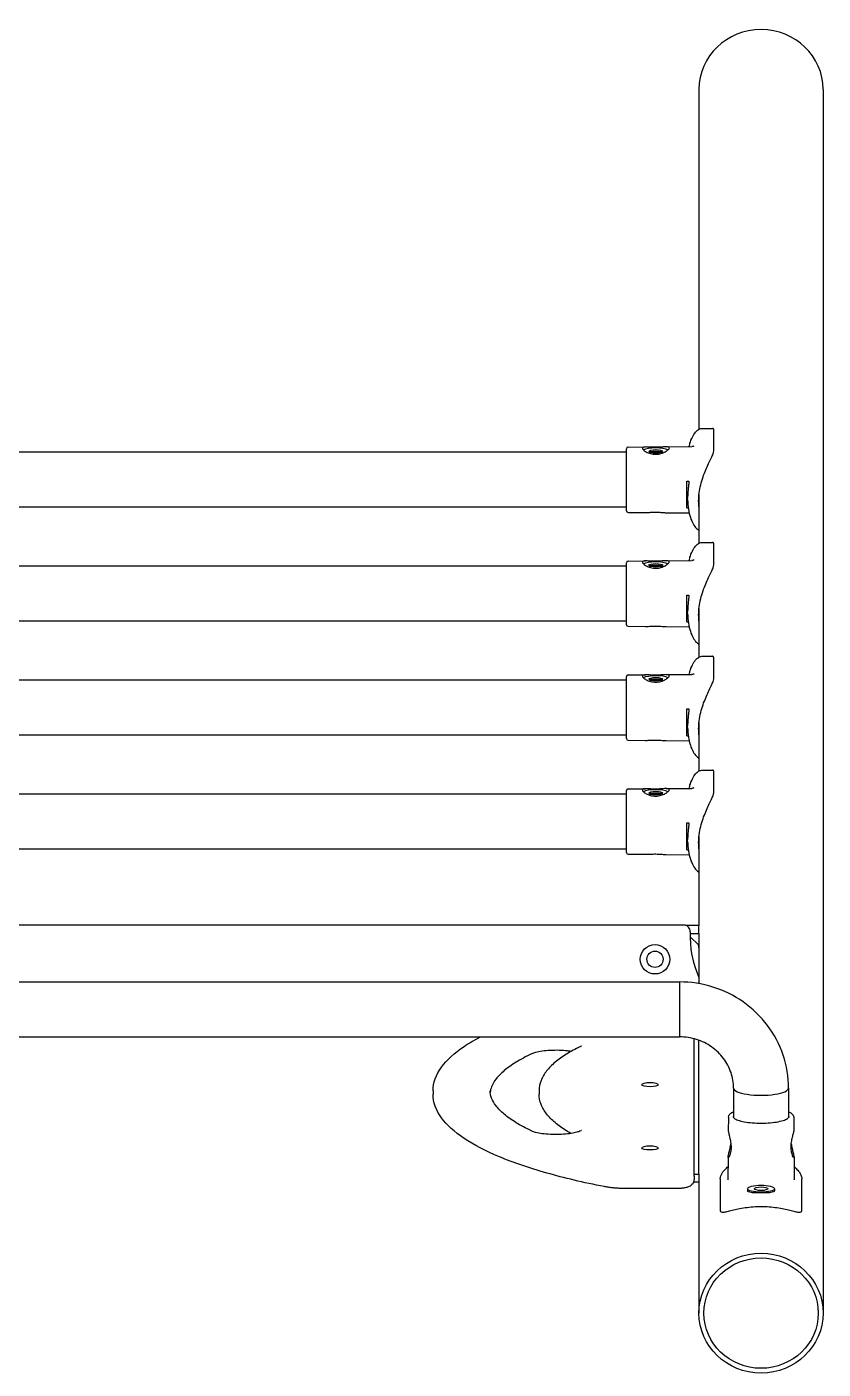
# Model space of a CAD drawing. Header units: millimetres. Extents: x 6368 to 10368, y 0 to 7100.
# Drawn here: x 8368 to 8856, y 4761 to 5584 of the extents above; entities that cross this region are included whole.
import ezdxf

# ---------------------------------------------------------------- set-up
doc = ezdxf.new("R2010")
doc.units = ezdxf.units.MM
doc.layers.add('AM_4', color=3, linetype='Continuous', lineweight=25)

msp = doc.modelspace()

# ---------------------------------------------------------------- linework, layer by layer
at = {"layer": 'AM_4'}
for p, q in [((8780.05, 5545.63), (8780.05, 5337.22)), ((8856.15, 5545.63), (8856.15, 4795.05)), ((8781.87, 5337.69), (8788.44, 5337.69)), ((8789.15, 5323.9), (8789.15, 5336.84)), ((8735.6, 5323.07), (8000.6, 5323.07)), ((8735.6, 5287.21), (8735.6, 5325.23)), ((8736.59, 5326.23), (8747.2, 5326.32)), ((8751.16, 5323.07), (8749.95, 5323.07)), ((8757.25, 5323.07), (8756.05, 5323.07)), ((8759.98, 5326.43), (8775.76, 5326.57)), ((8772.6, 5288.91), (8772.6, 5305.41)), ((8772.6, 5305.41), (8773.81, 5305.41)), ((8773.1, 5294.06), (8773.1, 5295.03)), ((8780.05, 5297.13), (8780.05, 5267.34)), ((8735.6, 5289.37), (8000.6, 5289.37)), ((8736.59, 5286.21), (8747.2, 5286.12)), ((8759.98, 5286.01), (8773.98, 5285.89)), ((8772.6, 5288.91), (8773.43, 5288.91)), ((8781.87, 5267.81), (8788.44, 5267.81)), ((8789.15, 5254.02), (8789.15, 5266.96)), ((8735.6, 5253.19), (8000.6, 5253.19)), ((8735.6, 5217.33), (8735.6, 5255.35)), ((8736.59, 5256.35), (8747.2, 5256.44)), ((8751.16, 5253.19), (8749.95, 5253.19)), ((8757.25, 5253.19), (8756.05, 5253.19)), ((8759.98, 5256.55), (8775.76, 5256.69)), ((8772.6, 5219.03), (8772.6, 5235.53)), ((8772.6, 5235.53), (8773.81, 5235.53)), ((8773.1, 5224.18), (8773.1, 5225.15)), ((8780.05, 5227.25), (8780.05, 5197.46)), ((8735.6, 5219.49), (8000.6, 5219.49)), ((8736.59, 5216.33), (8747.2, 5216.24)), ((8759.98, 5216.13), (8773.98, 5216.01)), ((8772.6, 5219.03), (8773.43, 5219.03)), ((8781.87, 5197.93), (8788.44, 5197.93)), ((8789.15, 5184.14), (8789.15, 5197.08)), ((8735.6, 5183.31), (8000.6, 5183.31)), ((8735.6, 5147.45), (8735.6, 5185.47)), ((8736.59, 5186.47), (8747.2, 5186.56)), ((8751.16, 5183.31), (8749.95, 5183.31)), ((8757.25, 5183.31), (8756.05, 5183.31)), ((8759.98, 5186.67), (8775.76, 5186.81)), ((8772.6, 5149.15), (8772.6, 5165.65)), ((8772.6, 5165.65), (8773.81, 5165.65)), ((8773.1, 5154.3), (8773.1, 5155.27)), ((8780.05, 5157.37), (8780.05, 5127.57)), ((8735.6, 5149.61), (8000.6, 5149.61)), ((8736.59, 5146.45), (8747.2, 5146.36)), ((8759.98, 5146.25), (8773.98, 5146.12)), ((8772.6, 5149.15), (8773.43, 5149.15)), ((8781.87, 5128.05), (8788.44, 5128.05)), ((8789.15, 5114.26), (8789.15, 5127.2)), ((8735.6, 5113.43), (8000.6, 5113.43)), ((8735.6, 5077.57), (8735.6, 5115.59)), ((8736.59, 5116.59), (8747.2, 5116.68)), ((8751.16, 5113.43), (8749.95, 5113.43)), ((8757.25, 5113.43), (8756.05, 5113.43)), ((8759.98, 5116.79), (8775.76, 5116.93)), ((8772.6, 5079.27), (8772.6, 5095.77)), ((8772.6, 5095.77), (8773.81, 5095.77)), ((8773.1, 5084.41), (8773.1, 5085.38)), ((8780.05, 5087.49), (8780.05, 5032.91)), ((8735.6, 5079.73), (8000.6, 5079.73)), ((8736.59, 5076.57), (8747.2, 5076.48)), ((8759.98, 5076.37), (8773.98, 5076.24)), ((8772.6, 5079.27), (8773.43, 5079.27)), ((8770.74, 5033.08), (7965.46, 5033.08)), ((8780.05, 5032.91), (8771.89, 5032.91)), ((8780.05, 5027.91), (8780.05, 5032.91)), ((8774.65, 5025.88), (8779.66, 5020.91)), ((8774.69, 5027.91), (8780.05, 5027.91)), ((8780.05, 5027.91), (8780.05, 4997.16)), ((7968.1, 4998.2), (8768.1, 4998.2)), ((8768.1, 4998.2), (8768.1, 4964.5)), ((8768.1, 4998.2), (8768.1, 4964.5)), ((7968.1, 4964.5), (8768.1, 4964.5)), ((8777.05, 4878.97), (8777.05, 4963.34)), ((8780.05, 4880.29), (8780.05, 4962.39)), ((8801.25, 4933.06), (8801.25, 4914.89)), ((8834.95, 4933.06), (8834.95, 4914.89)), ((8617.05, 4931.38), (8617.05, 4929.45)), ((8682.05, 4931.38), (8682.05, 4929.45)), ((8798.09, 4915.21), (8798.02, 4906.75)), ((8838.11, 4915.21), (8838.19, 4906.75)), ((8797.87, 4890.81), (8797.75, 4876.96)), ((8838.33, 4890.81), (8838.45, 4876.96)), ((8780.05, 4875.46), (8776.76, 4875.46)), ((8777.05, 4880.29), (8780.05, 4880.29)), ((8777.05, 4878.97), (8777.05, 4877.04)), ((8780.05, 4880.29), (8780.05, 4877.88)), ((8780.05, 4877.88), (8780.05, 4795.05)), ((8793.1, 4877.49), (8793.1, 4864.55)), ((8843.1, 4864.55), (8843.1, 4877.49)), ((8767.05, 4871.48), (8735.39, 4871.48)), ((8809.85, 4871.36), (8809.85, 4870.14)), ((8826.35, 4871.36), (8826.35, 4870.14)), ((8793.1, 4864.55), (8793.1, 4857.96)), ((8843.1, 4857.96), (8843.1, 4864.55))]:
    msp.add_line(p, q, dxfattribs=at)
for radius in [9, 5]:
    msp.add_circle((8753.1, 5012.08), radius, dxfattribs=at)
for centre, radius, start, end in [((8736.6, 5325.23), 1, 90.5, 180), ((8736.6, 5287.21), 1, 180, 269.5), ((8736.6, 5255.35), 1, 90.5, 180), ((8736.6, 5217.33), 1, 180, 269.5), ((8736.6, 5185.47), 1, 90.5, 180), ((8736.6, 5147.45), 1, 180, 269.5), ((8736.6, 5115.59), 1, 90.5, 180), ((8736.6, 5077.57), 1, 180, 269.5), ((8770.74, 5029.08), 4, 357.01936, 90), ((8834.65, 5025.76), 60, 177.01936, 204.49273), ((8819.47, 5024.73), 40, 185.46839, 189.7456)]:
    msp.add_arc(centre, radius, start, end, dxfattribs=at)
for centre, major_axis, ratio, start_param, end_param in [((8818.1, 5545.63), (-38.05, 0), 0.965926, 3.141593, 6.283185), ((8753.6, 5323.61), (-8.25, 0), 0.258819, 3.587467, 5.862251), ((8753.6, 5253.73), (-8.25, 0), 0.258819, 3.587467, 5.862251), ((8753.6, 5183.85), (-8.25, 0), 0.258819, 3.587467, 5.862251), ((8753.6, 5113.97), (-8.25, 0), 0.258819, 3.587467, 5.862251), ((8818.1, 4933.06), (-16.85, 0), 0.258819, 0, 3.141593), ((8818.1, 4933.06), (-16.85, 0), 0.258819, 0, 3.141593)]:
    msp.add_ellipse(centre, major_axis=major_axis, ratio=ratio, start_param=start_param, end_param=end_param, dxfattribs=at)
for centre, major_axis, ratio in [((8753.6, 5323.61), (4.2, 0), 0.258819), ((8753.6, 5253.73), (4.2, 0), 0.258819), ((8753.6, 5183.85), (4.2, 0), 0.258819), ((8753.6, 5113.97), (4.2, 0), 0.258819), ((8750.05, 4935.24), (-5, 0), 0.258819), ((8750.05, 4896.42), (-5, 0), 0.258819), ((8818.1, 4871.36), (8.25, 0), 0.258819), ((8818.1, 4871.36), (-4.2, 0), 0.258819), ((8818.1, 4795.05), (-38.05, 0), 0.965926), ((8818.1, 4795.05), (35.05, 0), 0.965926)]:
    msp.add_ellipse(centre, major_axis=major_axis, ratio=ratio, dxfattribs=at)
for points, knots in [([(8773.98, 5326.56), (8774.21, 5327.53), (8774.47, 5328.45), (8775.27, 5330.82), (8775.86, 5332.14), (8777.14, 5334.38), (8777.8, 5335.3), (8778.9, 5336.42), (8779.28, 5336.75), (8780.01, 5337.2), (8780.28, 5337.35), (8780.95, 5337.59), (8781.36, 5337.69), (8781.87, 5337.69)], [4.36749, 4.36749, 4.36749, 4.36749, 4.702012, 4.702012, 5.291119, 5.291119, 5.880225, 5.880225, 6.174778, 6.174778, 6.322055, 6.322055, 6.469332, 6.469332, 6.469332, 6.469332]), ([(8789.15, 5336.84), (8789.15, 5337.26), (8789.01, 5337.54), (8788.65, 5337.68), (8788.55, 5337.69), (8788.44, 5337.69)], [7.830957, 7.830957, 7.830957, 7.830957, 8.3228326, 8.3228326, 8.4769649, 8.4769649, 8.4769649, 8.4769649]), ([(8753.57, 5321.85), (8752.53, 5321.84), (8751.42, 5321.99), (8749.4, 5322.52), (8748.48, 5322.91), (8747.04, 5323.7), (8746.4, 5324.15), (8745.56, 5324.98), (8745.35, 5325.35), (8745.35, 5325.89), (8745.56, 5326.1), (8746.4, 5326.31), (8747.04, 5326.34), (8748.48, 5326.3), (8749.4, 5326.24), (8751.42, 5326.14), (8752.53, 5326.11), (8754.62, 5326.13), (8755.74, 5326.18), (8757.77, 5326.31), (8758.7, 5326.39), (8760.15, 5326.45), (8760.79, 5326.44), (8761.64, 5326.23), (8761.85, 5326.03), (8761.85, 5325.49), (8761.64, 5325.11), (8760.79, 5324.27), (8760.15, 5323.8), (8758.7, 5322.99), (8757.77, 5322.59), (8755.74, 5322.02), (8754.62, 5321.86), (8753.57, 5321.85)], [0, 0, 0, 0, 0.313832, 0.313832, 0.627663, 0.627663, 0.941523, 0.941523, 1.255382, 1.255382, 1.569241, 1.569241, 1.8831, 1.8831, 2.196932, 2.196932, 2.510763, 2.510763, 2.826813, 2.826813, 3.142862, 3.142862, 3.458443, 3.458443, 3.774024, 3.774024, 4.089605, 4.089605, 4.405186, 4.405186, 4.721235, 4.721235, 5.037284, 5.037284, 5.037284, 5.037284]), ([(8757.51, 5323.21), (8757.5, 5323.22), (8757.49, 5323.22), (8757.27, 5323.32), (8756.94, 5323.37), (8756.2, 5323.44), (8755.73, 5323.45), (8754.69, 5323.47), (8754.13, 5323.47), (8753.07, 5323.47), (8752.51, 5323.47), (8751.47, 5323.45), (8751, 5323.44), (8750.26, 5323.37), (8749.94, 5323.32), (8749.71, 5323.22), (8749.7, 5323.22), (8749.69, 5323.21)], [0.7858608, 0.7858608, 0.7858608, 0.7858608, 0.7944825, 0.7944825, 0.953371, 0.953371, 1.1122795, 1.1122795, 1.271188, 1.271188, 1.4300964, 1.4300964, 1.5890049, 1.5890049, 1.7478934, 1.7478934, 1.7565151, 1.7565151, 1.7565151, 1.7565151]), ([(8750, 5323.05), (8750.02, 5323.05), (8750.04, 5323.05), (8750.51, 5323.07), (8751.07, 5323.07), (8752.3, 5323.07), (8752.97, 5323.06), (8754.23, 5323.06), (8754.9, 5323.07), (8756.13, 5323.07), (8756.69, 5323.07), (8757.16, 5323.05), (8757.18, 5323.05), (8757.2, 5323.05)], [1.1286552, 1.1286552, 1.1286552, 1.1286552, 1.1374363, 1.1374363, 1.3270449, 1.3270449, 1.5166536, 1.5166536, 1.7062623, 1.7062623, 1.895871, 1.895871, 1.904652, 1.904652, 1.904652, 1.904652]), ([(8776.95, 5326.92), (8776.95, 5326.92), (8776.95, 5326.92), (8776.94, 5326.91), (8776.91, 5326.88), (8776.69, 5326.76), (8776.47, 5326.64), (8775.95, 5326.58), (8775.86, 5326.57), (8775.76, 5326.57)], [5.3853474, 5.3853474, 5.3853474, 5.3853474, 5.3991794, 5.3991794, 5.5234046, 5.5234046, 5.6863353, 5.6863353, 5.7190946, 5.7190946, 5.7190946, 5.7190946]), ([(8779.85, 5293.28), (8779.85, 5294.85), (8779.96, 5296.5), (8780.38, 5299.83), (8780.7, 5301.52), (8781.51, 5304.82), (8781.99, 5306.43), (8783.05, 5309.49), (8783.62, 5310.93), (8784.75, 5313.58), (8785.35, 5314.89), (8786.52, 5317.33), (8787.08, 5318.47), (8788.05, 5320.51), (8788.46, 5321.4), (8789.01, 5322.89), (8789.15, 5323.48), (8789.15, 5323.9)], [11.746435, 11.746435, 11.746435, 11.746435, 12.233429, 12.233429, 12.720423, 12.720423, 13.207417, 13.207417, 13.694411, 13.694411, 14.186287, 14.186287, 14.678163, 14.678163, 15.170038, 15.170038, 15.661914, 15.661914, 15.661914, 15.661914]), ([(8773.81, 5305.41), (8773.85, 5305.41), (8773.86, 5305.31), (8773.86, 5304.86), (8773.82, 5304.38), (8773.68, 5303.04), (8773.58, 5302.18), (8773.38, 5300.39), (8773.28, 5299.33), (8773.14, 5297.15), (8773.1, 5296.03), (8773.1, 5295.03)], [2.283089, 2.283089, 2.283089, 2.283089, 2.492202, 2.492202, 2.803734, 2.803734, 3.115265, 3.115265, 3.426784, 3.426784, 3.738303, 3.738303, 3.738303, 3.738303]), ([(8773.1, 5294.06), (8773.1, 5292.02), (8773.25, 5290.03), (8773.83, 5286.35), (8774.25, 5284.65), (8775.27, 5281.63), (8775.86, 5280.3), (8777.14, 5278.06), (8777.8, 5277.14), (8778.9, 5276.03), (8779.28, 5275.69), (8779.85, 5275.34), (8779.95, 5275.28), (8780.05, 5275.23)], [3.5238, 3.5238, 3.5238, 3.5238, 4.112906, 4.112906, 4.702012, 4.702012, 5.291119, 5.291119, 5.880225, 5.880225, 6.174778, 6.174778, 6.230014, 6.230014, 6.230014, 6.230014]), ([(8780.05, 5291.79), (8780.02, 5292.06), (8779.98, 5292.37), (8779.91, 5293.18), (8779.88, 5293.73), (8779.87, 5294.29)], [2.9259879, 2.9259879, 2.9259879, 2.9259879, 3.0432281, 3.0432281, 3.2189706, 3.2189706, 3.2189706, 3.2189706]), ([(8780.05, 5292.99), (8780.05, 5292.99), (8780.05, 5293), (8780.03, 5293.07), (8780, 5293.26), (8779.94, 5293.79), (8779.91, 5294.16), (8779.88, 5294.64), (8779.88, 5294.68), (8779.88, 5294.72)], [1.418487, 1.418487, 1.418487, 1.418487, 1.4251101, 1.4251101, 1.583456, 1.583456, 1.7418011, 1.7418011, 1.7550618, 1.7550618, 1.7550618, 1.7550618]), ([(8779.93, 5295.68), (8779.94, 5295.46), (8779.95, 5295.26), (8780, 5294.61), (8780.03, 5294.17), (8780.05, 5293.82), (8780.05, 5293.8), (8780.05, 5293.79)], [0.8833456, 0.8833456, 0.8833456, 0.8833456, 0.9500723, 0.9500723, 1.1084182, 1.1084182, 1.1150413, 1.1150413, 1.1150413, 1.1150413]), ([(8747.2, 5286.12), (8747.38, 5286.12), (8747.56, 5286.12), (8748.48, 5286.14), (8749.4, 5286.2), (8751.42, 5286.3), (8752.53, 5286.33), (8753.57, 5286.32)], [4.3254557, 4.3254557, 4.3254557, 4.3254557, 4.4096208, 4.4096208, 4.7234525, 4.7234525, 5.0372843, 5.0372843, 5.0372843, 5.0372843]), ([(8753.57, 5286.32), (8754.62, 5286.31), (8755.74, 5286.26), (8757.77, 5286.13), (8758.7, 5286.05), (8759.62, 5286.02), (8759.8, 5286.01), (8759.98, 5286.01)], [0, 0, 0, 0, 0.316049, 0.316049, 0.6320981, 0.6320981, 0.7154197, 0.7154197, 0.7154197, 0.7154197]), ([(8773.98, 5256.68), (8774.21, 5257.65), (8774.47, 5258.57), (8775.27, 5260.94), (8775.86, 5262.26), (8777.14, 5264.5), (8777.8, 5265.42), (8778.9, 5266.54), (8779.28, 5266.87), (8780.01, 5267.32), (8780.28, 5267.47), (8780.95, 5267.71), (8781.36, 5267.81), (8781.87, 5267.81)], [4.36749, 4.36749, 4.36749, 4.36749, 4.702012, 4.702012, 5.291119, 5.291119, 5.880225, 5.880225, 6.174778, 6.174778, 6.322055, 6.322055, 6.469332, 6.469332, 6.469332, 6.469332]), ([(8789.15, 5266.96), (8789.15, 5267.38), (8789.01, 5267.66), (8788.65, 5267.79), (8788.55, 5267.81), (8788.44, 5267.81)], [7.830957, 7.830957, 7.830957, 7.830957, 8.3228326, 8.3228326, 8.4769649, 8.4769649, 8.4769649, 8.4769649]), ([(8753.57, 5251.97), (8752.53, 5251.96), (8751.42, 5252.11), (8749.4, 5252.64), (8748.48, 5253.03), (8747.04, 5253.81), (8746.4, 5254.27), (8745.56, 5255.1), (8745.35, 5255.47), (8745.35, 5256.01), (8745.56, 5256.21), (8746.4, 5256.43), (8747.04, 5256.45), (8748.48, 5256.42), (8749.4, 5256.36), (8751.42, 5256.26), (8752.53, 5256.23), (8754.62, 5256.25), (8755.74, 5256.3), (8757.77, 5256.43), (8758.7, 5256.51), (8760.15, 5256.57), (8760.79, 5256.56), (8761.64, 5256.35), (8761.85, 5256.15), (8761.85, 5255.61), (8761.64, 5255.23), (8760.79, 5254.39), (8760.15, 5253.92), (8758.7, 5253.11), (8757.77, 5252.7), (8755.74, 5252.14), (8754.62, 5251.98), (8753.57, 5251.97)], [0, 0, 0, 0, 0.313832, 0.313832, 0.627663, 0.627663, 0.941523, 0.941523, 1.255382, 1.255382, 1.569241, 1.569241, 1.8831, 1.8831, 2.196932, 2.196932, 2.510763, 2.510763, 2.826813, 2.826813, 3.142862, 3.142862, 3.458443, 3.458443, 3.774024, 3.774024, 4.089605, 4.089605, 4.405186, 4.405186, 4.721235, 4.721235, 5.037284, 5.037284, 5.037284, 5.037284]), ([(8757.51, 5253.33), (8757.5, 5253.34), (8757.49, 5253.34), (8757.27, 5253.43), (8756.94, 5253.49), (8756.2, 5253.56), (8755.73, 5253.57), (8754.69, 5253.59), (8754.13, 5253.59), (8753.07, 5253.59), (8752.51, 5253.59), (8751.47, 5253.57), (8751, 5253.56), (8750.26, 5253.49), (8749.94, 5253.43), (8749.71, 5253.34), (8749.7, 5253.34), (8749.69, 5253.33)], [0.7858608, 0.7858608, 0.7858608, 0.7858608, 0.7944825, 0.7944825, 0.953371, 0.953371, 1.1122795, 1.1122795, 1.271188, 1.271188, 1.4300964, 1.4300964, 1.5890049, 1.5890049, 1.7478934, 1.7478934, 1.7565151, 1.7565151, 1.7565151, 1.7565151]), ([(8750, 5253.17), (8750.02, 5253.17), (8750.04, 5253.17), (8750.51, 5253.19), (8751.07, 5253.19), (8752.3, 5253.18), (8752.97, 5253.18), (8754.23, 5253.18), (8754.9, 5253.18), (8756.13, 5253.19), (8756.69, 5253.19), (8757.16, 5253.17), (8757.18, 5253.17), (8757.2, 5253.17)], [1.1286552, 1.1286552, 1.1286552, 1.1286552, 1.1374363, 1.1374363, 1.3270449, 1.3270449, 1.5166536, 1.5166536, 1.7062623, 1.7062623, 1.895871, 1.895871, 1.904652, 1.904652, 1.904652, 1.904652]), ([(8776.95, 5257.04), (8776.95, 5257.04), (8776.95, 5257.04), (8776.94, 5257.03), (8776.91, 5257), (8776.69, 5256.88), (8776.47, 5256.76), (8775.95, 5256.7), (8775.86, 5256.69), (8775.76, 5256.69)], [5.3853474, 5.3853474, 5.3853474, 5.3853474, 5.3991794, 5.3991794, 5.5234046, 5.5234046, 5.6863353, 5.6863353, 5.7190946, 5.7190946, 5.7190946, 5.7190946]), ([(8779.85, 5223.4), (8779.85, 5224.97), (8779.96, 5226.62), (8780.38, 5229.95), (8780.7, 5231.64), (8781.51, 5234.94), (8781.99, 5236.55), (8783.05, 5239.61), (8783.62, 5241.05), (8784.75, 5243.7), (8785.35, 5245.01), (8786.52, 5247.45), (8787.08, 5248.59), (8788.05, 5250.63), (8788.46, 5251.52), (8789.01, 5253), (8789.15, 5253.59), (8789.15, 5254.02)], [11.746435, 11.746435, 11.746435, 11.746435, 12.233429, 12.233429, 12.720423, 12.720423, 13.207417, 13.207417, 13.694411, 13.694411, 14.186287, 14.186287, 14.678163, 14.678163, 15.170038, 15.170038, 15.661914, 15.661914, 15.661914, 15.661914]), ([(8773.81, 5235.53), (8773.85, 5235.53), (8773.86, 5235.43), (8773.86, 5234.98), (8773.82, 5234.5), (8773.68, 5233.16), (8773.58, 5232.3), (8773.38, 5230.51), (8773.28, 5229.45), (8773.14, 5227.27), (8773.1, 5226.15), (8773.1, 5225.15)], [2.283089, 2.283089, 2.283089, 2.283089, 2.492202, 2.492202, 2.803734, 2.803734, 3.115265, 3.115265, 3.426784, 3.426784, 3.738303, 3.738303, 3.738303, 3.738303]), ([(8773.1, 5224.18), (8773.1, 5222.13), (8773.25, 5220.15), (8773.83, 5216.47), (8774.25, 5214.77), (8775.27, 5211.75), (8775.86, 5210.42), (8777.14, 5208.18), (8777.8, 5207.26), (8778.9, 5206.15), (8779.28, 5205.81), (8779.85, 5205.45), (8779.95, 5205.4), (8780.05, 5205.34)], [3.5238, 3.5238, 3.5238, 3.5238, 4.112906, 4.112906, 4.702012, 4.702012, 5.291119, 5.291119, 5.880225, 5.880225, 6.174778, 6.174778, 6.230014, 6.230014, 6.230014, 6.230014]), ([(8780.05, 5221.9), (8780.02, 5222.18), (8779.98, 5222.49), (8779.91, 5223.3), (8779.88, 5223.85), (8779.87, 5224.4)], [2.9259879, 2.9259879, 2.9259879, 2.9259879, 3.0432281, 3.0432281, 3.2189706, 3.2189706, 3.2189706, 3.2189706]), ([(8780.05, 5223.11), (8780.05, 5223.11), (8780.05, 5223.12), (8780.03, 5223.19), (8780, 5223.38), (8779.94, 5223.91), (8779.91, 5224.28), (8779.88, 5224.76), (8779.88, 5224.8), (8779.88, 5224.84)], [1.418487, 1.418487, 1.418487, 1.418487, 1.4251101, 1.4251101, 1.583456, 1.583456, 1.7418011, 1.7418011, 1.7550618, 1.7550618, 1.7550618, 1.7550618]), ([(8779.93, 5225.8), (8779.94, 5225.58), (8779.95, 5225.37), (8780, 5224.73), (8780.03, 5224.29), (8780.05, 5223.94), (8780.05, 5223.92), (8780.05, 5223.91)], [0.8833456, 0.8833456, 0.8833456, 0.8833456, 0.9500723, 0.9500723, 1.1084182, 1.1084182, 1.1150413, 1.1150413, 1.1150413, 1.1150413]), ([(8747.2, 5216.24), (8747.38, 5216.24), (8747.56, 5216.24), (8748.48, 5216.26), (8749.4, 5216.32), (8751.42, 5216.42), (8752.53, 5216.45), (8753.57, 5216.44)], [4.3254557, 4.3254557, 4.3254557, 4.3254557, 4.4096208, 4.4096208, 4.7234525, 4.7234525, 5.0372843, 5.0372843, 5.0372843, 5.0372843]), ([(8753.57, 5216.44), (8754.62, 5216.43), (8755.74, 5216.38), (8757.77, 5216.25), (8758.7, 5216.17), (8759.62, 5216.13), (8759.8, 5216.13), (8759.98, 5216.13)], [0, 0, 0, 0, 0.316049, 0.316049, 0.6320981, 0.6320981, 0.7154197, 0.7154197, 0.7154197, 0.7154197]), ([(8773.98, 5186.79), (8774.21, 5187.77), (8774.47, 5188.69), (8775.27, 5191.06), (8775.86, 5192.38), (8777.14, 5194.62), (8777.8, 5195.54), (8778.9, 5196.65), (8779.28, 5196.99), (8780.01, 5197.44), (8780.28, 5197.58), (8780.95, 5197.83), (8781.36, 5197.93), (8781.87, 5197.93)], [4.36749, 4.36749, 4.36749, 4.36749, 4.702012, 4.702012, 5.291119, 5.291119, 5.880225, 5.880225, 6.174778, 6.174778, 6.322055, 6.322055, 6.469332, 6.469332, 6.469332, 6.469332]), ([(8789.15, 5197.08), (8789.15, 5197.5), (8789.01, 5197.78), (8788.65, 5197.91), (8788.55, 5197.93), (8788.44, 5197.93)], [7.830957, 7.830957, 7.830957, 7.830957, 8.3228326, 8.3228326, 8.4769649, 8.4769649, 8.4769649, 8.4769649]), ([(8776.95, 5187.16), (8776.95, 5187.16), (8776.95, 5187.15), (8776.94, 5187.15), (8776.91, 5187.12), (8776.69, 5187), (8776.47, 5186.88), (8775.95, 5186.82), (8775.86, 5186.81), (8775.76, 5186.81)], [5.3853474, 5.3853474, 5.3853474, 5.3853474, 5.3991794, 5.3991794, 5.5234046, 5.5234046, 5.6863353, 5.6863353, 5.7190946, 5.7190946, 5.7190946, 5.7190946]), ([(8753.57, 5182.09), (8752.53, 5182.08), (8751.42, 5182.22), (8749.4, 5182.76), (8748.48, 5183.15), (8747.04, 5183.93), (8746.4, 5184.39), (8745.56, 5185.22), (8745.35, 5185.59), (8745.35, 5186.13), (8745.56, 5186.33), (8746.4, 5186.55), (8747.04, 5186.57), (8748.48, 5186.54), (8749.4, 5186.48), (8751.42, 5186.38), (8752.53, 5186.35), (8754.62, 5186.37), (8755.74, 5186.42), (8757.77, 5186.55), (8758.7, 5186.63), (8760.15, 5186.69), (8760.79, 5186.68), (8761.64, 5186.47), (8761.85, 5186.27), (8761.85, 5185.73), (8761.64, 5185.35), (8760.79, 5184.5), (8760.15, 5184.04), (8758.7, 5183.23), (8757.77, 5182.82), (8755.74, 5182.26), (8754.62, 5182.1), (8753.57, 5182.09)], [0, 0, 0, 0, 0.313832, 0.313832, 0.627663, 0.627663, 0.941523, 0.941523, 1.255382, 1.255382, 1.569241, 1.569241, 1.8831, 1.8831, 2.196932, 2.196932, 2.510763, 2.510763, 2.826813, 2.826813, 3.142862, 3.142862, 3.458443, 3.458443, 3.774024, 3.774024, 4.089605, 4.089605, 4.405186, 4.405186, 4.721235, 4.721235, 5.037284, 5.037284, 5.037284, 5.037284]), ([(8757.51, 5183.45), (8757.5, 5183.46), (8757.49, 5183.46), (8757.27, 5183.55), (8756.94, 5183.61), (8756.2, 5183.68), (8755.73, 5183.69), (8754.69, 5183.71), (8754.13, 5183.71), (8753.07, 5183.71), (8752.51, 5183.71), (8751.47, 5183.69), (8751, 5183.68), (8750.26, 5183.61), (8749.94, 5183.55), (8749.71, 5183.46), (8749.7, 5183.46), (8749.69, 5183.45)], [0.7858608, 0.7858608, 0.7858608, 0.7858608, 0.7944825, 0.7944825, 0.953371, 0.953371, 1.1122795, 1.1122795, 1.271188, 1.271188, 1.4300964, 1.4300964, 1.5890049, 1.5890049, 1.7478934, 1.7478934, 1.7565151, 1.7565151, 1.7565151, 1.7565151]), ([(8750, 5183.28), (8750.02, 5183.29), (8750.04, 5183.29), (8750.51, 5183.31), (8751.07, 5183.31), (8752.3, 5183.3), (8752.97, 5183.3), (8754.23, 5183.3), (8754.9, 5183.3), (8756.13, 5183.31), (8756.69, 5183.31), (8757.16, 5183.29), (8757.18, 5183.29), (8757.2, 5183.28)], [1.1286552, 1.1286552, 1.1286552, 1.1286552, 1.1374363, 1.1374363, 1.3270449, 1.3270449, 1.5166536, 1.5166536, 1.7062623, 1.7062623, 1.895871, 1.895871, 1.904652, 1.904652, 1.904652, 1.904652]), ([(8779.85, 5153.52), (8779.85, 5155.09), (8779.96, 5156.73), (8780.38, 5160.07), (8780.7, 5161.76), (8781.51, 5165.06), (8781.99, 5166.67), (8783.05, 5169.73), (8783.62, 5171.17), (8784.75, 5173.82), (8785.35, 5175.13), (8786.52, 5177.57), (8787.08, 5178.71), (8788.05, 5180.74), (8788.46, 5181.64), (8789.01, 5183.12), (8789.15, 5183.71), (8789.15, 5184.14)], [11.746435, 11.746435, 11.746435, 11.746435, 12.233429, 12.233429, 12.720423, 12.720423, 13.207417, 13.207417, 13.694411, 13.694411, 14.186287, 14.186287, 14.678163, 14.678163, 15.170038, 15.170038, 15.661914, 15.661914, 15.661914, 15.661914]), ([(8773.81, 5165.65), (8773.85, 5165.65), (8773.86, 5165.55), (8773.86, 5165.1), (8773.82, 5164.61), (8773.68, 5163.27), (8773.58, 5162.42), (8773.38, 5160.63), (8773.28, 5159.57), (8773.14, 5157.39), (8773.1, 5156.27), (8773.1, 5155.27)], [2.283089, 2.283089, 2.283089, 2.283089, 2.492202, 2.492202, 2.803734, 2.803734, 3.115265, 3.115265, 3.426784, 3.426784, 3.738303, 3.738303, 3.738303, 3.738303]), ([(8773.1, 5154.3), (8773.1, 5152.25), (8773.25, 5150.27), (8773.83, 5146.59), (8774.25, 5144.89), (8775.27, 5141.86), (8775.86, 5140.54), (8777.14, 5138.3), (8777.8, 5137.38), (8778.9, 5136.26), (8779.28, 5135.93), (8779.85, 5135.57), (8779.95, 5135.52), (8780.05, 5135.46)], [3.5238, 3.5238, 3.5238, 3.5238, 4.112906, 4.112906, 4.702012, 4.702012, 5.291119, 5.291119, 5.880225, 5.880225, 6.174778, 6.174778, 6.230014, 6.230014, 6.230014, 6.230014]), ([(8780.05, 5152.02), (8780.02, 5152.3), (8779.98, 5152.6), (8779.91, 5153.42), (8779.88, 5153.96), (8779.87, 5154.52)], [2.925988, 2.925988, 2.925988, 2.925988, 3.0432281, 3.0432281, 3.2189706, 3.2189706, 3.2189706, 3.2189706]), ([(8780.05, 5153.23), (8780.05, 5153.23), (8780.05, 5153.23), (8780.03, 5153.31), (8780, 5153.5), (8779.94, 5154.03), (8779.91, 5154.4), (8779.88, 5154.88), (8779.88, 5154.92), (8779.88, 5154.96)], [1.418487, 1.418487, 1.418487, 1.418487, 1.4251101, 1.4251101, 1.583456, 1.583456, 1.7418011, 1.7418011, 1.7550618, 1.7550618, 1.7550618, 1.7550618]), ([(8779.93, 5155.92), (8779.94, 5155.7), (8779.95, 5155.49), (8780, 5154.84), (8780.03, 5154.41), (8780.05, 5154.06), (8780.05, 5154.04), (8780.05, 5154.03)], [0.8833456, 0.8833456, 0.8833456, 0.8833456, 0.9500723, 0.9500723, 1.1084182, 1.1084182, 1.1150413, 1.1150413, 1.1150413, 1.1150413]), ([(8747.2, 5146.36), (8747.38, 5146.36), (8747.56, 5146.36), (8748.48, 5146.38), (8749.4, 5146.44), (8751.42, 5146.54), (8752.53, 5146.57), (8753.57, 5146.56)], [4.3254557, 4.3254557, 4.3254557, 4.3254557, 4.4096208, 4.4096208, 4.7234525, 4.7234525, 5.0372843, 5.0372843, 5.0372843, 5.0372843]), ([(8753.57, 5146.56), (8754.62, 5146.55), (8755.74, 5146.5), (8757.77, 5146.37), (8758.7, 5146.29), (8759.62, 5146.25), (8759.8, 5146.25), (8759.98, 5146.25)], [0, 0, 0, 0, 0.316049, 0.316049, 0.6320981, 0.6320981, 0.7154197, 0.7154197, 0.7154197, 0.7154197]), ([(8773.98, 5116.91), (8774.21, 5117.88), (8774.47, 5118.8), (8775.27, 5121.17), (8775.86, 5122.5), (8777.14, 5124.74), (8777.8, 5125.66), (8778.9, 5126.77), (8779.28, 5127.11), (8780.01, 5127.56), (8780.28, 5127.7), (8780.95, 5127.95), (8781.36, 5128.05), (8781.87, 5128.05)], [4.36749, 4.36749, 4.36749, 4.36749, 4.702012, 4.702012, 5.291119, 5.291119, 5.880225, 5.880225, 6.174778, 6.174778, 6.322055, 6.322055, 6.469332, 6.469332, 6.469332, 6.469332]), ([(8789.15, 5127.2), (8789.15, 5127.62), (8789.01, 5127.9), (8788.65, 5128.03), (8788.55, 5128.05), (8788.44, 5128.05)], [7.830957, 7.830957, 7.830957, 7.830957, 8.3228326, 8.3228326, 8.4769649, 8.4769649, 8.4769649, 8.4769649]), ([(8753.57, 5112.21), (8752.53, 5112.2), (8751.42, 5112.34), (8749.4, 5112.88), (8748.48, 5113.27), (8747.04, 5114.05), (8746.4, 5114.51), (8745.56, 5115.34), (8745.35, 5115.71), (8745.35, 5116.25), (8745.56, 5116.45), (8746.4, 5116.67), (8747.04, 5116.69), (8748.48, 5116.66), (8749.4, 5116.6), (8751.42, 5116.5), (8752.53, 5116.47), (8754.62, 5116.49), (8755.74, 5116.54), (8757.77, 5116.67), (8758.7, 5116.75), (8760.15, 5116.81), (8760.79, 5116.8), (8761.64, 5116.59), (8761.85, 5116.39), (8761.85, 5115.85), (8761.64, 5115.47), (8760.79, 5114.62), (8760.15, 5114.16), (8758.7, 5113.34), (8757.77, 5112.94), (8755.74, 5112.37), (8754.62, 5112.21), (8753.57, 5112.21)], [0, 0, 0, 0, 0.313832, 0.313832, 0.627663, 0.627663, 0.941523, 0.941523, 1.255382, 1.255382, 1.569241, 1.569241, 1.8831, 1.8831, 2.196932, 2.196932, 2.510763, 2.510763, 2.826813, 2.826813, 3.142862, 3.142862, 3.458443, 3.458443, 3.774024, 3.774024, 4.089605, 4.089605, 4.405186, 4.405186, 4.721235, 4.721235, 5.037284, 5.037284, 5.037284, 5.037284]), ([(8757.51, 5113.57), (8757.5, 5113.58), (8757.49, 5113.58), (8757.27, 5113.67), (8756.94, 5113.73), (8756.2, 5113.79), (8755.73, 5113.81), (8754.69, 5113.83), (8754.13, 5113.83), (8753.07, 5113.83), (8752.51, 5113.83), (8751.47, 5113.81), (8751, 5113.79), (8750.26, 5113.73), (8749.94, 5113.67), (8749.71, 5113.58), (8749.7, 5113.58), (8749.69, 5113.57)], [0.7858608, 0.7858608, 0.7858608, 0.7858608, 0.7944825, 0.7944825, 0.953371, 0.953371, 1.1122795, 1.1122795, 1.271188, 1.271188, 1.4300964, 1.4300964, 1.5890049, 1.5890049, 1.7478934, 1.7478934, 1.7565151, 1.7565151, 1.7565151, 1.7565151]), ([(8750, 5113.4), (8750.02, 5113.4), (8750.04, 5113.41), (8750.51, 5113.43), (8751.07, 5113.43), (8752.3, 5113.42), (8752.97, 5113.42), (8754.23, 5113.42), (8754.9, 5113.42), (8756.13, 5113.43), (8756.69, 5113.43), (8757.16, 5113.41), (8757.18, 5113.4), (8757.2, 5113.4)], [1.1286552, 1.1286552, 1.1286552, 1.1286552, 1.1374363, 1.1374363, 1.3270449, 1.3270449, 1.5166536, 1.5166536, 1.7062623, 1.7062623, 1.895871, 1.895871, 1.904652, 1.904652, 1.904652, 1.904652]), ([(8776.95, 5117.27), (8776.95, 5117.27), (8776.95, 5117.27), (8776.94, 5117.27), (8776.91, 5117.24), (8776.69, 5117.12), (8776.47, 5117), (8775.95, 5116.94), (8775.86, 5116.93), (8775.76, 5116.93)], [5.3853474, 5.3853474, 5.3853474, 5.3853474, 5.3991794, 5.3991794, 5.5234046, 5.5234046, 5.6863353, 5.6863353, 5.7190946, 5.7190946, 5.7190946, 5.7190946]), ([(8779.85, 5083.64), (8779.85, 5085.21), (8779.96, 5086.85), (8780.38, 5090.19), (8780.7, 5091.88), (8781.51, 5095.17), (8781.99, 5096.79), (8783.05, 5099.85), (8783.62, 5101.29), (8784.75, 5103.94), (8785.35, 5105.25), (8786.52, 5107.69), (8787.08, 5108.83), (8788.05, 5110.86), (8788.46, 5111.76), (8789.01, 5113.24), (8789.15, 5113.83), (8789.15, 5114.26)], [11.746435, 11.746435, 11.746435, 11.746435, 12.233429, 12.233429, 12.720423, 12.720423, 13.207417, 13.207417, 13.694411, 13.694411, 14.186287, 14.186287, 14.678163, 14.678163, 15.170038, 15.170038, 15.661914, 15.661914, 15.661914, 15.661914]), ([(8773.81, 5095.77), (8773.85, 5095.77), (8773.86, 5095.67), (8773.86, 5095.22), (8773.82, 5094.73), (8773.68, 5093.39), (8773.58, 5092.54), (8773.38, 5090.75), (8773.28, 5089.69), (8773.14, 5087.51), (8773.1, 5086.39), (8773.1, 5085.38)], [2.283089, 2.283089, 2.283089, 2.283089, 2.492202, 2.492202, 2.803734, 2.803734, 3.115265, 3.115265, 3.426784, 3.426784, 3.738303, 3.738303, 3.738303, 3.738303]), ([(8773.1, 5084.41), (8773.1, 5082.37), (8773.25, 5080.39), (8773.83, 5076.71), (8774.25, 5075.01), (8775.27, 5071.98), (8775.86, 5070.66), (8777.14, 5068.42), (8777.8, 5067.5), (8778.9, 5066.38), (8779.28, 5066.05), (8779.85, 5065.69), (8779.95, 5065.64), (8780.05, 5065.58)], [3.5238, 3.5238, 3.5238, 3.5238, 4.112906, 4.112906, 4.702012, 4.702012, 5.291119, 5.291119, 5.880225, 5.880225, 6.174778, 6.174778, 6.230014, 6.230014, 6.230014, 6.230014]), ([(8780.05, 5082.14), (8780.02, 5082.42), (8779.98, 5082.72), (8779.91, 5083.54), (8779.88, 5084.08), (8779.87, 5084.64)], [2.925988, 2.925988, 2.925988, 2.925988, 3.0432281, 3.0432281, 3.2189706, 3.2189706, 3.2189706, 3.2189706]), ([(8780.05, 5083.35), (8780.05, 5083.35), (8780.05, 5083.35), (8780.03, 5083.43), (8780, 5083.62), (8779.94, 5084.15), (8779.91, 5084.52), (8779.88, 5085), (8779.88, 5085.04), (8779.88, 5085.08)], [1.418487, 1.418487, 1.418487, 1.418487, 1.4251101, 1.4251101, 1.583456, 1.583456, 1.7418011, 1.7418011, 1.7550618, 1.7550618, 1.7550618, 1.7550618]), ([(8779.93, 5086.04), (8779.94, 5085.82), (8779.95, 5085.61), (8780, 5084.96), (8780.03, 5084.53), (8780.05, 5084.17), (8780.05, 5084.16), (8780.05, 5084.15)], [0.8833456, 0.8833456, 0.8833456, 0.8833456, 0.9500723, 0.9500723, 1.1084182, 1.1084182, 1.1150413, 1.1150413, 1.1150413, 1.1150413]), ([(8747.2, 5076.48), (8747.38, 5076.48), (8747.56, 5076.48), (8748.48, 5076.5), (8749.4, 5076.56), (8751.42, 5076.66), (8752.53, 5076.69), (8753.57, 5076.68)], [4.3254557, 4.3254557, 4.3254557, 4.3254557, 4.4096208, 4.4096208, 4.7234525, 4.7234525, 5.0372843, 5.0372843, 5.0372843, 5.0372843]), ([(8753.57, 5076.68), (8754.62, 5076.67), (8755.74, 5076.62), (8757.77, 5076.49), (8758.7, 5076.41), (8759.62, 5076.37), (8759.8, 5076.37), (8759.98, 5076.37)], [0, 0, 0, 0, 0.316049, 0.316049, 0.6320981, 0.6320981, 0.7154197, 0.7154197, 0.7154197, 0.7154197]), ([(8834.95, 4933.06), (8834.95, 4939.94), (8833.82, 4946.82), (8829.43, 4959.88), (8826.17, 4966.06), (8817.87, 4977.09), (8812.83, 4981.95), (8801.51, 4989.9), (8795.21, 4992.99), (8781.98, 4997.14), (8775.04, 4998.2), (8768.1, 4998.2)], [3.141593, 3.141593, 3.141593, 3.141593, 3.455752, 3.455752, 3.769911, 3.769911, 4.08407, 4.08407, 4.39823, 4.39823, 4.712389, 4.712389, 4.712389, 4.712389]), ([(8617.05, 4931.38), (8617.05, 4936.41), (8618.89, 4941.36), (8625.44, 4950.43), (8630.13, 4954.64), (8639.12, 4960.65), (8642.46, 4962.6), (8646.12, 4964.5)], [3.1415927, 3.1415927, 3.1415927, 3.1415927, 3.3263441, 3.3263441, 3.5110956, 3.5110956, 3.6042673, 3.6042673, 3.6042673, 3.6042673]), ([(8707.37, 4958.53), (8704.25, 4957.04), (8701.39, 4955.5), (8696.22, 4952.3), (8693.91, 4950.66), (8689.85, 4947.23), (8688.09, 4945.45), (8685.19, 4941.72), (8684.05, 4939.76), (8682.47, 4935.67), (8682.05, 4933.53), (8682.05, 4931.38)], [2.6452753, 2.6452753, 2.6452753, 2.6452753, 2.7445388, 2.7445388, 2.8438022, 2.8438022, 2.9430657, 2.9430657, 3.0423292, 3.0423292, 3.1415927, 3.1415927, 3.1415927, 3.1415927]), ([(8707.97, 4958.88), (8707.97, 4958.88), (8707.97, 4958.88), (8707.97, 4958.87), (8707.91, 4958.83), (8707.71, 4958.7), (8707.56, 4958.62), (8707.37, 4958.53)], [6.5740592, 6.5740592, 6.5740592, 6.5740592, 6.5809757, 6.5809757, 6.6802392, 6.6802392, 6.7795027, 6.7795027, 6.7795027, 6.7795027]), ([(8801.25, 4933.06), (8801.25, 4936.29), (8800.72, 4939.52), (8798.64, 4945.7), (8797.09, 4948.65), (8793.08, 4953.98), (8790.62, 4956.37), (8785, 4960.31), (8781.85, 4961.86), (8775.21, 4963.95), (8771.73, 4964.49), (8768.2, 4964.5), (8768.15, 4964.5), (8768.1, 4964.5)], [3.141593, 3.141593, 3.141593, 3.141593, 3.455752, 3.455752, 3.769911, 3.769911, 4.08407, 4.08407, 4.39823, 4.39823, 4.707949, 4.707949, 4.712389, 4.712389, 4.712389, 4.712389]), ([(8677.41, 4954.06), (8673.91, 4952.39), (8670.76, 4950.69), (8665.18, 4947.24), (8662.75, 4945.51), (8658.66, 4942.06), (8657, 4940.34), (8654.42, 4937.02), (8653.5, 4935.42), (8652.45, 4932.69), (8652.19, 4931.55), (8652.09, 4930.41)], [2.6452753, 2.6452753, 2.6452753, 2.6452753, 2.7445388, 2.7445388, 2.8438022, 2.8438022, 2.9430657, 2.9430657, 3.0423292, 3.0423292, 3.1195713, 3.1195713, 3.1195713, 3.1195713]), ([(8701.66, 4955.58), (8700.98, 4955.68), (8700.26, 4955.78), (8697.91, 4956.05), (8696.18, 4956.17), (8692.62, 4956.27), (8690.78, 4956.25), (8687.23, 4956.08), (8685.52, 4955.92), (8682.45, 4955.49), (8681.08, 4955.23), (8678.92, 4954.67), (8678.08, 4954.37), (8677.49, 4954.1), (8677.45, 4954.08), (8677.41, 4954.06)], [1.02301, 1.02301, 1.02301, 1.02301, 1.160661, 1.160661, 1.457519, 1.457519, 1.760704, 1.760704, 2.063034, 2.063034, 2.356322, 2.356322, 2.624635, 2.624635, 2.645275, 2.645275, 2.645275, 2.645275]), ([(8721.96, 4872.66), (8709.29, 4875.14), (8697.48, 4877.92), (8675.99, 4884.02), (8666.31, 4887.34), (8649.35, 4894.43), (8642.08, 4898.2), (8630.13, 4906.19), (8625.44, 4910.4), (8618.89, 4919.47), (8617.05, 4924.42), (8617.05, 4929.45)], [2.2178352, 2.2178352, 2.2178352, 2.2178352, 2.4025867, 2.4025867, 2.5873382, 2.5873382, 2.7720897, 2.7720897, 2.9568412, 2.9568412, 3.1415927, 3.1415927, 3.1415927, 3.1415927]), ([(8677.41, 4906.77), (8673.91, 4908.44), (8670.76, 4910.14), (8665.18, 4913.59), (8662.75, 4915.32), (8658.66, 4918.77), (8657, 4920.48), (8654.42, 4923.81), (8653.5, 4925.41), (8652.32, 4928.47), (8652.05, 4929.93), (8652.05, 4931.38)], [2.6452753, 2.6452753, 2.6452753, 2.6452753, 2.7445388, 2.7445388, 2.8438022, 2.8438022, 2.9430657, 2.9430657, 3.0423292, 3.0423292, 3.1415927, 3.1415927, 3.1415927, 3.1415927]), ([(8701.66, 4905.25), (8700.68, 4905.8), (8699.73, 4906.36), (8696.22, 4908.52), (8693.91, 4910.17), (8689.85, 4913.6), (8688.09, 4915.38), (8685.19, 4919.11), (8684.05, 4921.07), (8682.47, 4925.16), (8682.05, 4927.3), (8682.05, 4929.45)], [2.7093495, 2.7093495, 2.7093495, 2.7093495, 2.7445388, 2.7445388, 2.8438022, 2.8438022, 2.9430657, 2.9430657, 3.0423292, 3.0423292, 3.1415927, 3.1415927, 3.1415927, 3.1415927]), ([(8798.09, 4915.21), (8798.1, 4915.77), (8798.32, 4916.3), (8799.16, 4917.4), (8799.89, 4917.91), (8800.96, 4918.44), (8801.11, 4918.51), (8801.25, 4918.57)], [0.0023384, 0.0023384, 0.0023384, 0.0023384, 0.1942752, 0.1942752, 0.4833221, 0.4833221, 0.5256435, 0.5256435, 0.5256435, 0.5256435]), ([(8800.85, 4915.67), (8800.85, 4915.43), (8800.97, 4915.15), (8801.73, 4914.45), (8802.38, 4914.05), (8804.2, 4913.31), (8805.37, 4912.95), (8808.12, 4912.35), (8809.71, 4912.1), (8813.14, 4911.74), (8814.97, 4911.62), (8818.69, 4911.55), (8820.57, 4911.6), (8824.19, 4911.83), (8825.93, 4912.02), (8829.06, 4912.54), (8830.46, 4912.85), (8832.76, 4913.57), (8833.68, 4913.98), (8834.9, 4914.77), (8835.22, 4915.15), (8835.34, 4915.52), (8835.35, 4915.59), (8835.35, 4915.67)], [6.283185, 6.283185, 6.283185, 6.283185, 6.553079, 6.553079, 6.845014, 6.845014, 7.150626, 7.150626, 7.464797, 7.464797, 7.781797, 7.781797, 8.099593, 8.099593, 8.417112, 8.417112, 8.732943, 8.732943, 9.043372, 9.043372, 9.338692, 9.338692, 9.424778, 9.424778, 9.424778, 9.424778]), ([(8834.95, 4918.57), (8835.63, 4918.27), (8836.21, 4917.94), (8837.5, 4916.96), (8838.1, 4916.16), (8838.11, 4915.21)], [2.6159492, 2.6159492, 2.6159492, 2.6159492, 2.8128994, 2.8128994, 3.1392543, 3.1392543, 3.1392543, 3.1392543]), ([(8707.97, 4907.11), (8707.97, 4907.11), (8707.97, 4907.11), (8707.96, 4907.11), (8707.85, 4907.01), (8707.35, 4906.74), (8706.9, 4906.54), (8705.62, 4906.1), (8704.7, 4905.84), (8702.43, 4905.36), (8701.03, 4905.13), (8697.91, 4904.78), (8696.18, 4904.66), (8692.62, 4904.56), (8690.78, 4904.58), (8687.23, 4904.75), (8685.52, 4904.91), (8682.45, 4905.34), (8681.08, 4905.6), (8678.92, 4906.16), (8678.08, 4906.46), (8677.49, 4906.73), (8677.45, 4906.75), (8677.41, 4906.77)], [6.574059, 6.574059, 6.574059, 6.574059, 6.580716, 6.580716, 6.728387, 6.728387, 6.921051, 6.921051, 7.164582, 7.164582, 7.443846, 7.443846, 7.740705, 7.740705, 8.043889, 8.043889, 8.346219, 8.346219, 8.639507, 8.639507, 8.90782, 8.90782, 8.928461, 8.928461, 8.928461, 8.928461]), ([(8798.02, 4906.75), (8798.02, 4906.74), (8798.02, 4906.74), (8798.02, 4906.47), (8798.1, 4905.98), (8798.42, 4904.64), (8798.64, 4903.79), (8799.07, 4902.02), (8799.3, 4900.97), (8799.63, 4898.8), (8799.72, 4897.67), (8799.7, 4895.64), (8799.59, 4894.62), (8799.23, 4892.87), (8798.98, 4892.15), (8798.53, 4891.11), (8798.29, 4890.74), (8797.96, 4890.44), (8797.87, 4890.53), (8797.87, 4891.07), (8797.96, 4891.57), (8798.29, 4892.91), (8798.53, 4893.76), (8798.98, 4895.55), (8799.23, 4896.6), (8799.48, 4898.11), (8799.54, 4898.53), (8799.59, 4898.95)], [1.250689, 1.250689, 1.250689, 1.250689, 1.255382, 1.255382, 1.569241, 1.569241, 1.8831, 1.8831, 2.196932, 2.196932, 2.510763, 2.510763, 2.826813, 2.826813, 3.142862, 3.142862, 3.458443, 3.458443, 3.774024, 3.774024, 4.089605, 4.089605, 4.405186, 4.405186, 4.721235, 4.721235, 4.8417, 4.8417, 4.8417, 4.8417]), ([(8836.62, 4898.95), (8836.66, 4898.53), (8836.72, 4898.11), (8836.97, 4896.6), (8837.22, 4895.55), (8837.67, 4893.76), (8837.91, 4892.91), (8838.24, 4891.57), (8838.33, 4891.07), (8838.33, 4890.53), (8838.24, 4890.44), (8837.91, 4890.74), (8837.67, 4891.11), (8837.22, 4892.15), (8836.97, 4892.87), (8836.61, 4894.62), (8836.5, 4895.64), (8836.48, 4897.67), (8836.57, 4898.8), (8836.9, 4900.97), (8837.13, 4902.02), (8837.56, 4903.79), (8837.78, 4904.64), (8838.1, 4905.98), (8838.19, 4906.47), (8838.19, 4906.74), (8838.19, 4906.74), (8838.19, 4906.75)], [0.195584, 0.195584, 0.195584, 0.195584, 0.316049, 0.316049, 0.632098, 0.632098, 0.947679, 0.947679, 1.26326, 1.26326, 1.578842, 1.578842, 1.894423, 1.894423, 2.210472, 2.210472, 2.526521, 2.526521, 2.840353, 2.840353, 3.154184, 3.154184, 3.468043, 3.468043, 3.781903, 3.781903, 3.786595, 3.786595, 3.786595, 3.786595]), ([(8793.1, 4877.49), (8793.1, 4878.18), (8793.25, 4878.77), (8793.86, 4880.44), (8794.51, 4881.39), (8795.93, 4883.08), (8796.61, 4883.79), (8797.53, 4884.61), (8797.67, 4884.74), (8797.82, 4884.86)], [0, 0, 0, 0, 0.263076, 0.263076, 0.8339, 0.8339, 1.237052, 1.237052, 1.308903, 1.308903, 1.308903, 1.308903]), ([(8838.38, 4884.86), (8838.82, 4884.49), (8839.23, 4884.11), (8840.31, 4883.05), (8840.91, 4882.36), (8841.88, 4881.06), (8842.26, 4880.45), (8842.86, 4879.13), (8843.1, 4878.41), (8843.1, 4877.49)], [5.738689, 5.738689, 5.738689, 5.738689, 5.954577, 5.954577, 6.349657, 6.349657, 6.698628, 6.698628, 7.0476, 7.0476, 7.0476, 7.0476]), ([(8777.05, 4877.04), (8777.05, 4876.54), (8776.96, 4876.05), (8776.66, 4875.14), (8776.43, 4874.74), (8775.9, 4874), (8775.59, 4873.7), (8774.84, 4873.09), (8774.42, 4872.86), (8773.38, 4872.37), (8772.76, 4872.18), (8771.47, 4871.86), (8770.8, 4871.75), (8769.41, 4871.58), (8768.68, 4871.52), (8767.65, 4871.49), (8767.35, 4871.48), (8767.05, 4871.48)], [0, 0, 0, 0, 0.087499, 0.087499, 0.183741, 0.183741, 0.308179, 0.308179, 0.500455, 0.500455, 0.814614, 0.814614, 1.128774, 1.128774, 1.442933, 1.442933, 1.570796, 1.570796, 1.570796, 1.570796]), ([(8838.48, 4876.72), (8838.48, 4876.72), (8838.47, 4876.75), (8838.46, 4876.86), (8838.46, 4876.9), (8838.45, 4876.96)], [12.2804601, 12.2804601, 12.2804601, 12.2804601, 12.3991495, 12.3991495, 12.4598321, 12.4598321, 12.4598321, 12.4598321]), ([(8735.39, 4871.48), (8734.44, 4871.48), (8733.49, 4871.5), (8731.6, 4871.56), (8730.66, 4871.61), (8728.82, 4871.74), (8727.91, 4871.82), (8726.13, 4872.01), (8725.26, 4872.11), (8723.57, 4872.36), (8722.75, 4872.5), (8721.96, 4872.66)], [1.5707963, 1.5707963, 1.5707963, 1.5707963, 1.7002041, 1.7002041, 1.8296119, 1.8296119, 1.9590196, 1.9590196, 2.0884274, 2.0884274, 2.2178352, 2.2178352, 2.2178352, 2.2178352]), ([(8826.35, 4870.14), (8826.35, 4869.87), (8826.14, 4869.62), (8825.3, 4869.23), (8824.67, 4869.09), (8823.2, 4868.9), (8822.28, 4868.83), (8820.25, 4868.75), (8819.14, 4868.74), (8817.06, 4868.74), (8815.96, 4868.75), (8813.92, 4868.83), (8813, 4868.9), (8811.54, 4869.09), (8810.9, 4869.23), (8810.06, 4869.62), (8809.85, 4869.87), (8809.85, 4870.14)], [0, 0, 0, 0, 0.311531, 0.311531, 0.623063, 0.623063, 0.934582, 0.934582, 1.246101, 1.246101, 1.55762, 1.55762, 1.869139, 1.869139, 2.180671, 2.180671, 2.492202, 2.492202, 2.492202, 2.492202]), ([(8793.1, 4857.96), (8793.1, 4857.53), (8793.26, 4857.24), (8793.92, 4856.93), (8794.42, 4856.9), (8795.71, 4857.05), (8796.5, 4857.22), (8798.31, 4857.65), (8799.34, 4857.92), (8801.5, 4858.45), (8802.72, 4858.73), (8805.4, 4859.28), (8806.86, 4859.55), (8809.92, 4859.99), (8811.54, 4860.17), (8814.81, 4860.41), (8816.48, 4860.47), (8818.1, 4860.47)], [7.830957, 7.830957, 7.830957, 7.830957, 8.322833, 8.322833, 8.814708, 8.814708, 9.306584, 9.306584, 9.79846, 9.79846, 10.285454, 10.285454, 10.772448, 10.772448, 11.259442, 11.259442, 11.746435, 11.746435, 11.746435, 11.746435]), ([(8818.1, 4860.47), (8819.72, 4860.47), (8821.39, 4860.41), (8824.66, 4860.17), (8826.28, 4859.99), (8829.35, 4859.55), (8830.8, 4859.28), (8833.48, 4858.73), (8834.7, 4858.45), (8836.87, 4857.92), (8837.89, 4857.65), (8839.7, 4857.22), (8840.49, 4857.05), (8841.78, 4856.9), (8842.28, 4856.93), (8842.94, 4857.24), (8843.1, 4857.53), (8843.1, 4857.96)], [3.915478, 3.915478, 3.915478, 3.915478, 4.402472, 4.402472, 4.889466, 4.889466, 5.37646, 5.37646, 5.863454, 5.863454, 6.35533, 6.35533, 6.847206, 6.847206, 7.339081, 7.339081, 7.830957, 7.830957, 7.830957, 7.830957])]:
    msp.add_open_spline(points, degree=3, knots=knots, dxfattribs=at)
for points in [[(8779.96, 5296.12), (8779.99, 5295.74), (8780.02, 5295.36), (8780.05, 5295)], [(8779.85, 5293.69), (8779.87, 5292.58), (8779.93, 5291.48), (8780.05, 5290.41)], [(8780.05, 5289.59), (8779.92, 5290.8), (8779.85, 5292.04), (8779.85, 5293.28)], [(8779.85, 5223.81), (8779.87, 5222.7), (8779.93, 5221.6), (8780.05, 5220.53)], [(8780.05, 5219.71), (8779.92, 5220.91), (8779.85, 5222.16), (8779.85, 5223.4)], [(8779.96, 5226.24), (8779.99, 5225.85), (8780.02, 5225.48), (8780.05, 5225.12)], [(8779.96, 5156.35), (8779.99, 5155.97), (8780.02, 5155.6), (8780.05, 5155.23)], [(8779.85, 5153.93), (8779.87, 5152.82), (8779.93, 5151.72), (8780.05, 5150.65)], [(8780.05, 5149.82), (8779.92, 5151.03), (8779.85, 5152.27), (8779.85, 5153.52)], [(8779.85, 5084.05), (8779.87, 5082.94), (8779.93, 5081.84), (8780.05, 5080.77)], [(8780.05, 5079.94), (8779.92, 5081.15), (8779.85, 5082.39), (8779.85, 5083.64)], [(8779.96, 5086.47), (8779.99, 5086.09), (8780.02, 5085.72), (8780.05, 5085.35)], [(8797.75, 4876.96), (8797.75, 4876.79), (8797.72, 4876.72), (8797.72, 4876.72)]]:
    msp.add_open_spline(points, degree=3, dxfattribs=at)

doc.saveas('drawing.dxf')
